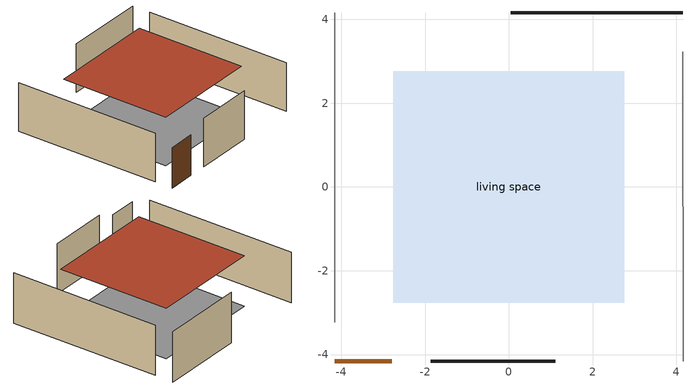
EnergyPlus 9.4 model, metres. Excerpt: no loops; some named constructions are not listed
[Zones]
living space
 floor adiabatic (Surface_1 construction): -2.76,-2.76 -2.76,2.76 2.76,2.76 2.76,-2.76 z0
 wall outside (AdiabaticWallConstruction): -4.16,-4.16 -2.79,-4.16 z0:2.03
 wall outside (Surface_3 construction): 4.16,4.16 0.05,4.16 z0:2.44
 wall outside (Surface_5 construction): -1.86,-4.16 1.11,-4.16 z0:2.44
 wall adiabatic (Surface_2 construction): -4.16,4.16 -4.16,-3.23 z0:2.44
 wall adiabatic (Surface_4 construction): 4.16,-4.16 4.16,3.23 z0:2.44
 door (Door): -4.16,-4.16 -2.79,-4.16 z0:2.03
 roof outside (Surface_6 construction): -2.76,2.76 -2.76,-2.76 2.76,-2.76 2.76,2.76 z2.44
[Schedule:Compact]
mains temperature schedule: Through: 01/03, For: AllDays, Until: 24:00, 18.3672, Through: 01/04, For: AllDays, Until: 24:00, 18.3506, Through: 01/05, For: AllDays, Until: 24:00, 18.3339, Through: 01/06, For: AllDays, Until: 24:00, 18.3178, Through: 01/07, For: AllDays, Until: 24:00, 18.3028, Through: 01/08, For: AllDays, Until: 24:00, 18.2878, Through: 01/09, For: AllDays, Until: 24:00, 18.2733, Through: 01/10, For: AllDays, Until: 24:00, 18.2594, Through: 01/11, For: AllDays, Until: 24:00, 18.2467, Through: 01/12, For: AllDays, Until: 24:00, 18.2339, Through: 01/13, For: AllDays, Until: 24:00, 18.2217, Through: 01/14, For: AllDays, Until: 24:00, 18.2106, Through: 01/15, For: AllDays, Until: 24:00, 18.1994, Through: 01/16, For: AllDays, Until: 24:00, 18.1894, Through: 01/17, For: AllDays, Until: 24:00, 18.1794, Through: 01/18, For: AllDays, Until: 24:00, 18.1706, Through: 01/19, For: AllDays, Until: 24:00, 18.1617, Through: 01/20, For: AllDays, Until: 24:00, 18.1539, Through: 01/21, For: AllDays, Until: 24:00, 18.1467, Through: 01/22, For: AllDays, Until: 24:00, 18.1394, Through: 01/23, For: AllDays, Until: 24:00, 18.1333, Through: 01/24, For: AllDays, Until: 24:00, 18.1278, Through: 01/25, For: AllDays, Until: 24:00, 18.1228, Through: 01/26, For: AllDays, Until: 24:00, 18.1183, Through: 01/27, For: AllDays, Until: 24:00, 18.115, Through: 01/28, For: AllDays, Until: 24:00, 18.1117, Through: 01/29, For: AllDays, Until: 24:00, 18.1089, Through: 01/30, For: AllDays, Until: 24:00, 18.1072, Through: 01/31, For: AllDays, Until: 24:00, 18.1056, Through: 02/01, For: AllDays, Until: 24:00, 18.105, Through: 02/02, For: AllDays, Until: 24:00, 18.105, Through: 02/03, For: AllDays, Until: 24:00, 18.1056, Through: 02/04, For: AllDays, Until: 24:00, 18.1067, Through: 02/05, For: AllDays, Until: 24:00, 18.1083, Through: 02/06, For: AllDays, Until: 24:00, 18.1106, Through: 02/07, For: AllDays, Until: 24:00, 18.1133, Through: 02/08, For: AllDays, Until: 24:00, 18.1167, Through: 02/09, For: AllDays, Until: 24:00, 18.1211, Through: 02/10, For: AllDays, Until: 24:00, 18.1256, Through: 02/11, For: AllDays, Until: 24:00, 18.1311, Through: 02/12, For: AllDays, Until: 24:00, 18.1367, Through: 02/13, For: AllDays, Until: 24:00, 18.1433, Through: 02/14, For: AllDays, Until: 24:00, 18.1506, Through: 02/15, For: AllDays, Until: 24:00, 18.1583, Through: 02/16, For: AllDays, Until: 24:00, 18.1667, Through: 02/17, For: AllDays, Until: 24:00, 18.1756, Through: 02/18, For: AllDays, Until: 24:00, 18.185, Through: 02/19, For: AllDays, Until: 24:00, 18.195, Through: 02/20, For: AllDays, Until: 24:00, 18.2056, Through: 02/21, For: AllDays, Until: 24:00, 18.2167, Through: 02/22, For: AllDays, Until: 24:00, 18.2283, Through: 02/23, For: AllDays, Until: 24:00, 18.2411, Through: 02/24, For: AllDays, Until: 24:00, 18.2539, Through: 02/25, For: AllDays, Until: 24:00, 18.2672, Through: 02/26, For: AllDays, Until: 24:00, 18.2811, Through: 02/27, For: AllDays, Until: 24:00, 18.2961, Through: 02/28, For: AllDays, Until: 24:00, 18.3111, Through: 03/01, For: AllDays, Until: 24:00, 18.3267, Through: 03/02, For: AllDays, Until: 24:00, 18.3433, Through: 03/03, For: AllDays, Until: 24:00, 18.36, Through: 03/04, For: AllDays, Until: 24:00, 18.3772, Through: 03/05, For: AllDays, Until: 24:00, 18.395, Through: 03/06, For: AllDays, Until: 24:00, 18.4133, Through: 03/07, For: AllDays, Until: 24:00, 18.4322, Through: 03/08, For: AllDays, Until: 24:00, 18.4517, Through: 03/09, For: AllDays, Until: 24:00, 18.4717, Through: 03/10, For: AllDays, Until: 24:00, 18.4917, Through: 03/11, For: AllDays, Until: 24:00, 18.5128, Through: 03/12, For: AllDays, Until: 24:00, 18.5339, Through: 03/13, For: AllDays, Until: 24:00, 18.5561, Through: 03/14, For: AllDays, Until: 24:00, 18.5783, Through: 03/15, For: AllDays, Until: 24:00, 18.6011, Through: 03/16, For: AllDays, Until: 24:00, 18.6244, Through: 03/17, For: AllDays, Until: 24:00, 18.6483, Through: 03/18, For: AllDays, Until: 24:00, 18.6722, Through: 03/19, For: AllDays, Until: 24:00, 18.6967, Through: 03/20, For: AllDays, Until: 24:00, 18.7217, Through: 03/21, For: AllDays, Until: 24:00, 18.7472, Through: 03/22, For: AllDays, Until: 24:00, 18.7733, Through: 03/23, For: AllDays, Until: 24:00, 18.7994, Through: 03/24, For: AllDays, Until: 24:00, 18.8261, Through: 03/25, For: AllDays, Until: 24:00, 18.8533, Through: 03/26, For: AllDays, Until: 24:00, 18.8806, Through: 03/27, For: AllDays, Until: 24:00, 18.9083, Through: 03/28, For: AllDays, Until: 24:00, 18.9367, Through: 03/29, For: AllDays, Until: 24:00, 18.965, Through: 03/30, For: AllDays, Until: 24:00, 18.9939, Through: 03/31, For: AllDays, Until: 24:00, 19.0233, Through: 04/01, For: AllDays, Until: 24:00, 19.0528, Through: 04/02, For: AllDays, Until: 24:00, 19.0828, Through: 04/03, For: AllDays, Until: 24:00, 19.1133, Through: 04/04, For: AllDays, Until: 24:00, 19.1439, Through: 04/05, For: AllDays, Until: 24:00, 19.1744, Through: 04/06, For: AllDays, Until: 24:00, 19.2056, Through: 04/07, For: AllDays, Until: 24:00, 19.2372, Through: 04/08, For: AllDays, Until: 24:00, 19.2689, Through: 04/09, For: AllDays, Until: 24:00, 19.3006, Through: 04/10, For: AllDays, Until: 24:00, 19.3328, Through: 04/11, For: AllDays, Until: 24:00, 19.3656, Through: 04/12, For: AllDays, Until: 24:00, 19.3983, Through: 04/13, For: AllDays, Until: 24:00, 19.4311, Through: 04/14, For: AllDays, Until: 24:00, 19.4644, Through: 04/15, For: AllDays, Until: 24:00, 19.4978, Through: 04/16, For: AllDays, Until: 24:00, 19.5311, Through: 04/17, For: AllDays, Until: 24:00, 19.565, Through: 04/18, For: AllDays, Until: 24:00, 19.5989, Through: 04/19, For: AllDays, Until: 24:00, 19.6328, Through: 04/20, For: AllDays, Until: 24:00, 19.6667, Through: 04/21, For: AllDays, Until: 24:00, 19.7011, Through: 04/22, For: AllDays, Until: 24:00, 19.7356, Through: 04/23, For: AllDays, Until: 24:00, 19.7706, Through: 04/24, For: AllDays, Until: 24:00, 19.805, Through: 04/25, For: AllDays, Until: 24:00, 19.84, Through: 04/26, For: AllDays, Until: 24:00, 19.875, Through: 04/27, For: AllDays, Until: 24:00, 19.91, Through: 04/28, For: AllDays, Until: 24:00, 19.945, Through: 04/29, For: AllDays, Until: 24:00, 19.98, Through: 04/30, For: AllDays, Until: 24:00, 20.0156, Through: 05/01, For: AllDays, Until: 24:00, 20.0506, Through: 05/02, For: AllDays, Until: 24:00, 20.0856, Through: 05/03, For: AllDays, Until: 24:00, 20.1211, Through: 05/04, For: AllDays, Until: 24:00, 20.1567, Through: 05/05, For: AllDays, Until: 24:00, 20.1917, Through: 05/06, For: AllDays, Until: 24:00, 20.2272, Through: 05/07, For: AllDays, Until: 24:00, 20.2622, Through: 05/08, For: AllDays, Until: 24:00, 20.2978, Through: 05/09, For: AllDays, Until: 24:00, 20.3328, Through: 05/10, For: AllDays, Until: 24:00, 20.3678, Through: 05/11, For: AllDays, Until: 24:00, 20.4028, Through: 05/12, For: AllDays, Until: 24:00, 20.4378, Through: 05/13, For: AllDays, Until: 24:00, 20.4728, Through: 05/14, For: AllDays, Until: 24:00, 20.5078, Through: 05/15, For: AllDays, Until: 24:00, 20.5422, Through: 05/16, For: AllDays, Until: 24:00, 20.5772, Through: 05/17, For: AllDays, Until: 24:00, 20.6117, Through: 05/18, For: AllDays, Until: 24:00, 20.6461, Through: 05/19, For: AllDays, Until: 24:00, 20.68, Through: 05/20, For: AllDays, Until: 24:00, 20.7139, Through: 05/21, For: AllDays, Until: 24:00, 20.7478, Through: 05/22, For: AllDays, Until: 24:00, 20.7817, Through: 05/23, For: AllDays, Until: 24:00, 20.8156, Through: 05/24, For: AllDays, Until: 24:00, 20.8489, Through: 05/25, For: AllDays, Until: 24:00, 20.8817, Through: 05/26, For: AllDays, Until: 24:00, 20.9144, Through: 05/27, For: AllDays, Until: 24:00, 20.9472, Through: 05/28, For: AllDays, Until: 24:00, 20.98, Through: 05/29, For: AllDays, Until: 24:00, 21.0122, Through: 05/30, For: AllDays, Until: 24:00, 21.0439, Through: 05/31, For: AllDays, Until: 24:00, 21.0756, Through: 06/01, For: AllDays, Until: 24:00, 21.1072, Through: 06/02, For: AllDays, Until: 24:00, 21.1383, Through: 06/03, For: AllDays, Until: 24:00, 21.1689, Through: 06/04, For: AllDays, Until: 24:00, 21.1994, Through: 06/05, For: AllDays, Until: 24:00, 21.23, Through: 06/06, For: AllDays, Until: 24:00, 21.26, Through: 06/07, For: AllDays, Until: 24:00, 21.2894, Through: 06/08, For: AllDays, Until: 24:00, 21.3189, Through: 06/09, For: AllDays, Until: 24:00, 21.3478, Through: 06/10, For: AllDays, Until: 24:00, 21.3761, Through: 06/11, For: AllDays, Until: 24:00, 21.4044, Through: 06/12, For: AllDays, Until: 24:00, 21.4322, Through: 06/13, For: AllDays, Until: 24:00, 21.4594, Through: 06/14, For: AllDays, Until: 24:00, 21.4867, Through: 06/15, For: AllDays, Until: 24:00, 21.5133, Through: 06/16, For: AllDays, Until: 24:00, 21.5394, Through: 06/17, For: AllDays, Until: 24:00, 21.5656, Through: 06/18, For: AllDays, Until: 24:00, 21.5911, Through: 06/19, For: AllDays, Until: 24:00, 21.6161, Through: 06/20, For: AllDays, Until: 24:00, 21.6406, Through: 06/21, For: AllDays, Until: 24:00, 21.6644, Through: 06/22, For: AllDays, Until: 24:00, 21.6883, Through: 06/23, For: AllDays, Until: 24:00, 21.7117, Through: 06/24, For: AllDays, Until: 24:00, 21.7344, Through: 06/25, For: AllDays, Until: 24:00, 21.7567, Through: 06/26, For: AllDays, Until: 24:00, 21.7783, Through: 06/27, For: AllDays, Until: 24:00, 21.8, Through: 06/28, For: AllDays, Until: 24:00, 21.8211, Through: 06/29, For: AllDays, Until: 24:00, 21.8411, Through: 06/30, For: AllDays, Until: 24:00, 21.8611, Through: 07/01, For: AllDays, Until: 24:00, 21.8806, Through: 07/02, For: AllDays, Until: 24:00, 21.8994, Through: 07/03, For: AllDays, Until: 24:00, 21.9178, Through: 07/04, For: AllDays, Until: 24:00, 21.9356, Through: 07/05, For: AllDays, Until: 24:00, 21.9528, Through: 07/06, For: AllDays, Until: 24:00, 21.9694, Through: 07/07, For: AllDays, Until: 24:00, 21.9861, Through: 07/08, For: AllDays, Until: 24:00, 22.0017, Through: 07/09, For: AllDays, Until: 24:00, 22.0167, Through: 07/10, For: AllDays, Until: 24:00, 22.0311, Through: 07/11, For: AllDays, Until: 24:00, 22.0456, Through: 07/12, For: AllDays, Until: 24:00, 22.0589, Through: 07/13, For: AllDays, Until: 24:00, 22.0717, Through: 07/14, For: AllDays, Until: 24:00, 22.0839, Through: 07/15, For: AllDays, Until: 24:00, 22.0961, Through: 07/16, For: AllDays, Until: 24:00, 22.1072, Through: 07/17, For: AllDays, Until: 24:00, 22.1178, Through: 07/18, For: AllDays, Until: 24:00, 22.1278, Through: 07/19, For: AllDays, Until: 24:00, 22.1372, Through: 07/20, For: AllDays, Until: 24:00, 22.1461, Through: 07/21, For: AllDays, Until: 24:00, 22.1544, Through: 07/22, For: AllDays, Until: 24:00, 22.1622, Through: 07/23, For: AllDays, Until: 24:00, 22.1694, Through: 07/24, For: AllDays, Until: 24:00, 22.1756, Through: 07/25, For: AllDays, Until: 24:00, 22.1817, Through: 07/26, For: AllDays, Until: 24:00, 22.1872, Through: 07/27, For: AllDays, Until: 24:00, 22.1917, Through: 07/28, For: AllDays, Until: 24:00, 22.1956, Through: 07/29, For: AllDays, Until: 24:00, 22.1994, Through: 07/30, For: AllDays, Until: 24:00, 22.2022, Through: 07/31, For: AllDays, Until: 24:00, 22.2044, Through: 08/01, For: AllDays, Until: 24:00, 22.2061, Through: 08/02, For: AllDays, Until: 24:00, 22.2072, Through: 08/03, For: AllDays, Until: 24:00, 22.2078, Through: 08/04, For: AllDays, Until: 24:00, 22.2078, Through: 08/05, For: AllDays, Until: 24:00, 22.2067, Through: 08/06, For: AllDays, Until: 24:00, 22.2056, Through: 08/07, For: AllDays, Until: 24:00, 22.2033, Through: 08/08, For: AllDays, Until: 24:00, 22.2011, Through: 08/09, For: AllDays, Until: 24:00, 22.1978, Through: 08/10, For: AllDays, Until: 24:00, 22.1939, Through: 08/11, For: AllDays, Until: 24:00, 22.1894, Through: 08/12, For: AllDays, Until: 24:00, 22.1844, Through: 08/13, For: AllDays, Until: 24:00, 22.1789, Through: 08/14, For: AllDays, Until: 24:00, 22.1728, Through: 08/15, For: AllDays, Until: 24:00, 22.1661, Through: 08/16, For: AllDays, Until: 24:00, 22.1589, Through: 08/17, For: AllDays, Until: 24:00, 22.1506, Through: 08/18, For: AllDays, Until: 24:00, 22.1422, Through: 08/19, For: AllDays, Until: 24:00, 22.1333, Through: 08/20, For: AllDays, Until: 24:00, 22.1233, Through: 08/21, For: AllDays, Until: 24:00, 22.1128, Through: 08/22, For: AllDays, Until: 24:00, 22.1022, Through: 08/23, For: AllDays, Until: 24:00, 22.0906, Through: 08/24, For: AllDays, Until: 24:00, 22.0789, Through: 08/25, For: AllDays, Until: 24:00, 22.0661, Through: 08/26, For: AllDays, Until: 24:00, 22.0528, Through: 08/27, For: AllDays, Until: 24:00, 22.0389, Through: 08/28, For: AllDays, Until: 24:00, 22.025, Through: 08/29, For: AllDays, Until: 24:00, 22.01, Through: 08/30, For: AllDays, Until: 24:00, 21.9944, Through: 08/31, For: AllDays, Until: 24:00, 21.9789, Through: 09/01, For: AllDays, Until: 24:00, 21.9622, Through: 09/02, For: AllDays, Until: 24:00, 21.945, Through: 09/03, For: AllDays, Until: 24:00, 21.9278, Through: 09/04, For: AllDays, Until: 24:00, 21.9094, Through: 09/05, For: AllDays, Until: 24:00, 21.8911, Through: 09/06, For: AllDays, Until: 24:00, 21.8717, Through: 09/07, For: AllDays, Until: 24:00, 21.8522, Through: 09/08, For: AllDays, Until: 24:00, 21.8322, Through: 09/09, For: AllDays, Until: 24:00, 21.8117, Through: 09/10, For: AllDays, Until: 24:00, 21.7906, Through: 09/11, For: AllDays, Until: 24:00, 21.7689, Through: 09/12, For: AllDays, Until: 24:00, 21.7467, Through: 09/13, For: AllDays, Until: 24:00, 21.7244, Through: 09/14, For: AllDays, Until: 24:00, 21.7011, Through: 09/15, For: AllDays, Until: 24:00, 21.6778, Through: 09/16, For: AllDays, Until: 24:00, 21.6539, Through: 09/17, For: AllDays, Until: 24:00, 21.6294, Through: 09/18, For: AllDays, Until: 24:00, 21.605, Through: 09/19, For: AllDays, Until: 24:00, 21.5794, Through: 09/20, For: AllDays, Until: 24:00, 21.5539, Through: 09/21, For: AllDays, Until: 24:00, 21.5278, Through: 09/22, For: AllDays, Until: 24:00, 21.5011, Through: 09/23, For: AllDays, Until: 24:00, 21.4744, Through: 09/24, For: AllDays, Until: 24:00, 21.4472, Through: 09/25, For: AllDays, Until: 24:00, 21.4194, Through: 09/26, For: AllDays, Until: 24:00, 21.3917, Through: 09/27, For: AllDays, Until: 24:00, 21.3633, Through: 09/28, For: AllDays, Until: 24:00, 21.3344, Through: 09/29, For: AllDays, Until: 24:00, 21.3056, Through: 09/30, For: AllDays, Until: 24:00, 21.2761, Through: 10/01, For: AllDays, Until: 24:00, 21.2461, Through: 10/02, For: AllDays, Until: 24:00, 21.2161, Through: 10/03, For: AllDays, Until: 24:00, 21.1861, Through: 10/04, For: AllDays, Until: 24:00, 21.155, Through: 10/05, For: AllDays, Until: 24:00, 21.1244, Through: 10/06, For: AllDays, Until: 24:00, 21.0928, Through: 10/07, For: AllDays, Until: 24:00, 21.0617, Through: 10/08, For: AllDays, Until: 24:00, 21.0294, Through: 10/09, For: AllDays, Until: 24:00, 20.9978, Through: 10/10, For: AllDays, Until: 24:00, 20.965, Through: 10/11, For: AllDays, Until: 24:00, 20.9328, Through: 10/12, For: AllDays, Until: 24:00, 20.9, Through: 10/13, For: AllDays, Until: 24:00, 20.8667, Through: 10/14, For: AllDays, Until: 24:00, 20.8333, Through: 10/15, For: AllDays, Until: 24:00, 20.8, Through: 10/16, For: AllDays, Until: 24:00, 20.7667, Through: 10/17, For: AllDays, Until: 24:00, 20.7328, Through: 10/18, For: AllDays, Until: 24:00, 20.6989, Through: 10/19, For: AllDays, Until: 24:00, 20.6644, Through: 10/20, For: AllDays, Until: 24:00, 20.6306, Through: 10/21, For: AllDays, Until: 24:00, 20.5961, Through: 10/22, For: AllDays, Until: 24:00, 20.5617, Through: 10/23, For: AllDays, Until: 24:00, 20.5267, Through: 10/24, For: AllDays, Until: 24:00, 20.4922, Through: 10/25, For: AllDays, Until: 24:00, 20.4572, Through: 10/26, For: AllDays, Until: 24:00, 20.4222, Through: 10/27, For: AllDays, Until: 24:00, 20.3872, Through: 10/28, For: AllDays, Until: 24:00, 20.3522, Through: 10/29, For: AllDays, Until: 24:00, 20.3167, Through: 10/30, For: AllDays, Until: 24:00, 20.2817, Through: 10/31, For: AllDays, Until: 24:00, 20.2461, Through: 11/01, For: AllDays, Until: 24:00, 20.2111, Through: 11/02, For: AllDays, Until: 24:00, 20.1756, Through: 11/03, For: AllDays, Until: 24:00, 20.1406, Through: 11/04, For: AllDays, Until: 24:00, 20.105, Through: 11/05, For: AllDays, Until: 24:00, 20.07, Through: 11/06, For: AllDays, Until: 24:00, 20.0344, Through: 11/07, For: AllDays, Until: 24:00, 19.9994, Through: 11/08, For: AllDays, Until: 24:00, 19.9644, Through: 11/09, For: AllDays, Until: 24:00, 19.9289, Through: 11/10, For: AllDays, Until: 24:00, 19.8939, Through: 11/11, For: AllDays, Until: 24:00, 19.8589, Through: 11/12, For: AllDays, Until: 24:00, 19.8244, Through: 11/13, For: AllDays, Until: 24:00, 19.7894, Through: 11/14, For: AllDays, Until: 24:00, 19.755, Through: 11/15, For: AllDays, Until: 24:00, 19.72, Through: 11/16, For: AllDays, Until: 24:00, 19.6856, Through: 11/17, For: AllDays, Until: 24:00, 19.6517, Through: 11/18, For: AllDays, Until: 24:00, 19.6172, Through: 11/19, For: AllDays, Until: 24:00, 19.5833, Through: 11/20, For: AllDays, Until: 24:00, 19.5494, Through: 11/21, For: AllDays, Until: 24:00, 19.5161, Through: 11/22, For: AllDays, Until: 24:00, 19.4822, Through: 11/23, For: AllDays, Until: 24:00, 19.4494, Through: 11/24, For: AllDays, Until: 24:00, 19.4161, Through: 11/25, For: AllDays, Until: 24:00, 19.3833, Through: 11/26, For: AllDays, Until: 24:00, 19.3506, Through: 11/27, For: AllDays, Until: 24:00, 19.3183, Through: 11/28, For: AllDays, Until: 24:00, 19.2861, Through: 11/29, For: AllDays, Until: 24:00, 19.2544, Through: 11/30, For: AllDays, Until: 24:00, 19.2228, Through: 12/01, For: AllDays, Until: 24:00, 19.1917, Through: 12/02, For: AllDays, Until: 24:00, 19.1606, Through: 12/03, For: AllDays, Until: 24:00, 19.13, Through: 12/04, For: AllDays, Until: 24:00, 19.0994, Through: 12/05, For: AllDays, Until: 24:00, 19.0694, Through: 12/06, For: AllDays, Until: 24:00, 19.0394, Through: 12/07, For: AllDays, Until: 24:00, 19.01, Through: 12/08, For: AllDays, Until: 24:00, 18.9811, Through: 12/09, For: AllDays, Until: 24:00, 18.9522, Through: 12/10, For: AllDays, Until: 24:00, 18.9239, Through: 12/11, For: AllDays, Until: 24:00, 18.8961, Through: 12/12, For: AllDays, Until: 24:00, 18.8683, Through: 12/13, For: AllDays, Until: 24:00, 18.8411, Through: 12/14, For: AllDays, Until: 24:00, 18.8139, Through: 12/15, For: AllDays, Until: 24:00, 18.7878, Through: 12/16, For: AllDays, Until: 24:00, 18.7617, Through: 12/17, For: AllDays, Until: 24:00, 18.7356, Through: 12/18, For: AllDays, Until: 24:00, 18.7106, Through: 12/19, For: AllDays, Until: 24:00, 18.6856, Through: 12/20, For: AllDays, Until: 24:00, 18.6611, Through: 12/21, For: AllDays, Until: 24:00, 18.6372, Through: 12/22, For: AllDays, Until: 24:00, 18.6139, Through: 12/23, For: AllDays, Until: 24:00, 18.5906, Through: 12/24, For: AllDays, Until: 24:00, 18.5683, Through: 12/25, For: AllDays, Until: 24:00, 18.5461, Through: 12/26, For: AllDays, Until: 24:00, 18.5244, Through: 12/27, For: AllDays, Until: 24:00, 18.5033, Through: 12/28, For: AllDays, Until: 24:00, 18.4828, Through: 12/29, For: AllDays, Until: 24:00, 18.4622, Through: 12/30, For: AllDays, Until: 24:00, 18.4428, Through: 12/31, For: AllDays, Until: 24:00, 18.4239, Through: 01/01, For: AllDays, Until: 24:00, 18.405
[Schedule:Day:Interval]
heating setpoint allday1; cooling setpoint allday1: No, 24:00, 15.5556
Schedule Day 3; Schedule Day 4; cooling season schedule allday1; cooling season schedule allday11; Schedule Day 16; Schedule Day 17; Schedule Day 18; Schedule Day 5: No, 24:00, 0
cooling season schedule allday5; natural vent avail schedule day: No, 24:00, 1
mech vent bath fan 0 schedule allday1: No, 01:00, 1, 24:00, 0
mech vent range fan 0 schedule allday1: No, 17:00, 0, 18:00, 1, 24:00, 0
[Schedule:Week:Daily]
heating setpoint Week Rule - Jan1-Dec31: heating setpoint allday1, heating setpoint allday1, heating setpoint allday1, heating setpoint allday1, heating setpoint allday1, heating setpoint allday1, heating setpoint allday1, Schedule Day 3, Schedule Day 3, Schedule Day 3, Schedule Day 3, Schedule Day 3
cooling setpoint Week Rule - Jan1-Dec31: cooling setpoint allday1, cooling setpoint allday1, cooling setpoint allday1, cooling setpoint allday1, cooling setpoint allday1, cooling setpoint allday1, cooling setpoint allday1, Schedule Day 4, Schedule Day 4, Schedule Day 4, Schedule Day 4, Schedule Day 4
cooling season schedule Week Rule - Jan1-Apr28: cooling season schedule allday1, cooling season schedule allday1, cooling season schedule allday1, cooling season schedule allday1, cooling season schedule allday1, cooling season schedule allday1, cooling season schedule allday1, Schedule Day 5, Schedule Day 5, Schedule Day 5, Schedule Day 5, Schedule Day 5
cooling season schedule Week Rule - Apr29-May5: cooling season schedule allday1, cooling season schedule allday1, cooling season schedule allday5, cooling season schedule allday5, cooling season schedule allday5, cooling season schedule allday5, cooling season schedule allday5, Schedule Day 5, Schedule Day 5, Schedule Day 5, Schedule Day 5, Schedule Day 5
cooling season schedule Week Rule - May6-Oct27: cooling season schedule allday5, cooling season schedule allday5, cooling season schedule allday5, cooling season schedule allday5, cooling season schedule allday5, cooling season schedule allday5, cooling season schedule allday5, Schedule Day 5, Schedule Day 5, Schedule Day 5, Schedule Day 5, Schedule Day 5
cooling season schedule Week Rule - Oct28-Nov3: cooling season schedule allday5, cooling season schedule allday5, cooling season schedule allday5, cooling season schedule allday5, cooling season schedule allday11, cooling season schedule allday11, cooling season schedule allday11, Schedule Day 5, Schedule Day 5, Schedule Day 5, Schedule Day 5, Schedule Day 5
cooling season schedule Week Rule - Nov4-Dec31: cooling season schedule allday11, cooling season schedule allday11, cooling season schedule allday11, cooling season schedule allday11, cooling season schedule allday11, cooling season schedule allday11, cooling season schedule allday11, Schedule Day 5, Schedule Day 5, Schedule Day 5, Schedule Day 5, Schedule Day 5
mech vent range fan 0 schedule Week Rule - Jan1-Dec31: mech vent range fan 0 schedule allday1, mech vent range fan 0 schedule allday1, mech vent range fan 0 schedule allday1, mech vent range fan 0 schedule allday1, mech vent range fan 0 schedule allday1, mech vent range fan 0 schedule allday1, mech vent range fan 0 schedule allday1, Schedule Day 17, Schedule Day 17, Schedule Day 17, Schedule Day 17, Schedule Day 17
natural vent avail schedule Week Rule - Jan1-Dec31: natural vent avail schedule day, natural vent avail schedule day, natural vent avail schedule day, natural vent avail schedule day, natural vent avail schedule day, natural vent avail schedule day, natural vent avail schedule day, Schedule Day 16, Schedule Day 16, Schedule Day 16, Schedule Day 16, Schedule Day 16
